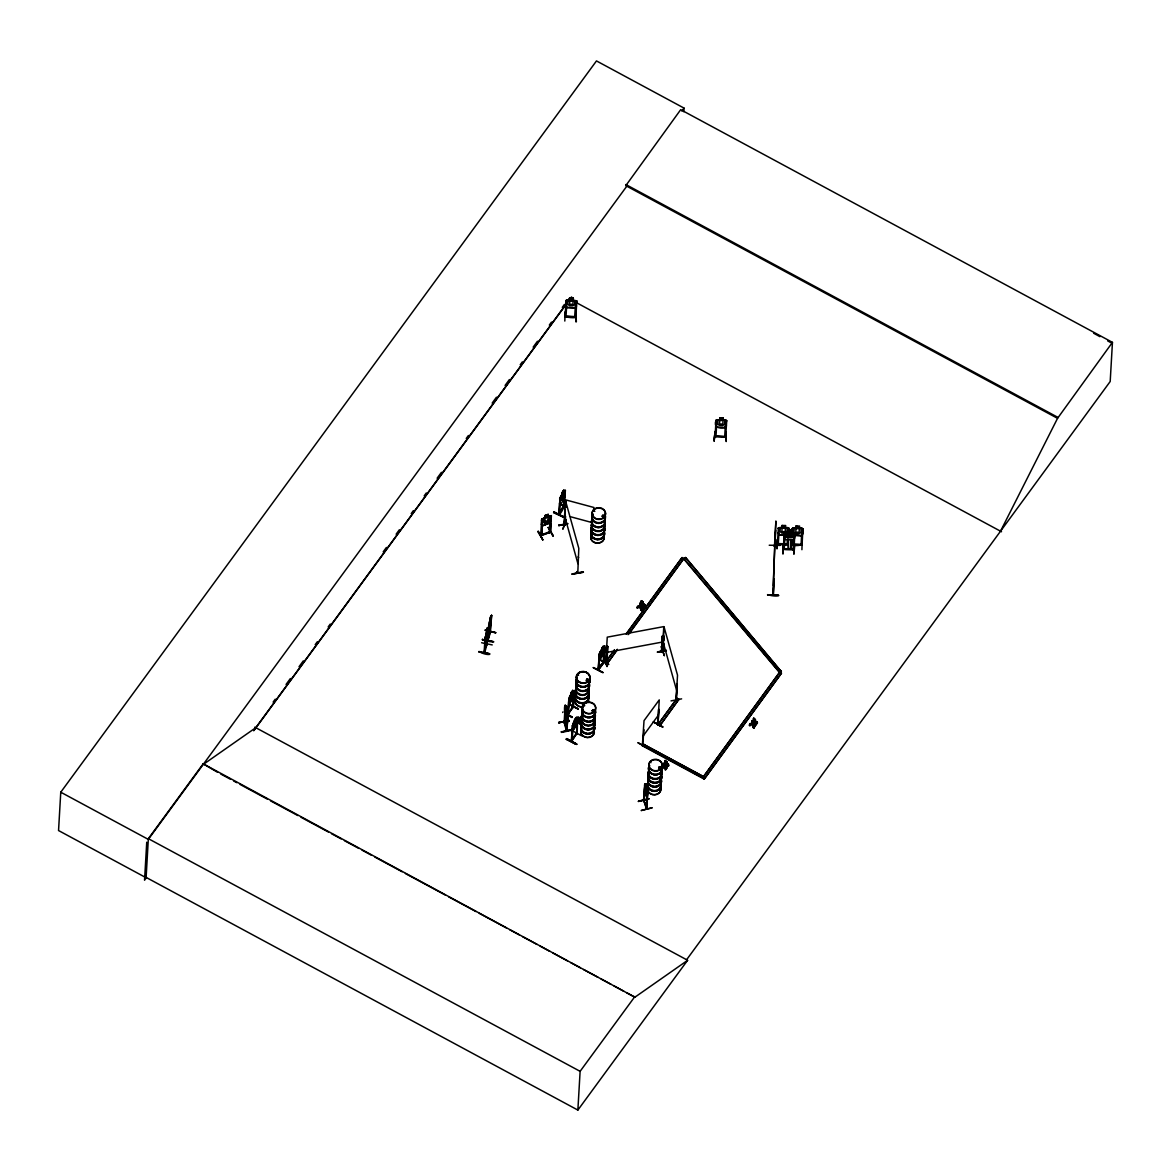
<?xml version="1.0" encoding="UTF-8"?>
<svg xmlns="http://www.w3.org/2000/svg" width="1171" height="1171" viewBox="0 0 1171 1171"><rect width="100%" height="100%" fill="white"/><g stroke="black" fill="none" stroke-linecap="round" stroke-linejoin="round"><path stroke-width="1.5" d="M769.215 545.232L780.12 545.408M564.627 524.432L565.403 520.934M767.605 594.605C778.364 598.118 785.946 593.946 767.591 594.927M774.133 578.825L773.284 595.073L773.387 593.697M774.368 546.52L774.997 545.203M775.729 530.331L774.865 546.476M565.11 311.808L564.817 321.059M565.798 305.602L566.793 307.519L575.181 307.856L576.513 306.026M567.32 299.878L566.091 300.537L576.805 300.859L573.161 300.113L573.38 298.166L569.809 298.019L569.706 300.01L567.994 300.64L567.789 304.153L569.487 305.733L572.824 305.865L574.698 304.431L574.902 300.918L573.146 300.215L573.263 298.224M566.179 316.638L565.081 316.917L566.091 300.449M566.793 307.519L575.181 307.856M566.94 301.62L565.974 301.269L566.94 301.62L565.944 317.048M567.262 299.908L569.823 299.981L569.926 298.093M569.809 298.122L573.38 298.268M575.649 301.972L576.644 301.694L575.649 301.65L574.639 317.297L575.883 316.785M575.781 317.414L574.683 316.419L575.898 316.463M576.015 312.569L576.308 321.835L576.088 312.247M576.059 312.247L575.795 321.732M714.178 441.043L714.998 431.528M715.042 431.85L714.12 441.072L715.027 431.528M719.726 417.74L723.297 417.988L719.726 417.74L719.726 419.804L716.008 420.169L715.1 436.739C716.579 434.221 714.193 437.925 716.125 436.124M715.891 420.989L716.872 421.018M726.43 425.746L725.098 427.576C719.038 429.113 713.154 427.078 716.125 420.184M723.195 419.774L723.297 417.886M725.8 436.505L724.6 436.139L725.771 437.076M714.998 436.637L725.654 437.061L726.723 420.579L723.063 419.833L723.18 417.945M724.6 436.139L724.673 437.105L725.566 421.37M726.005 431.967L726.225 441.555L725.932 432.289M726.547 421.414L725.552 421.692M726.723 420.682L725.508 419.862M773.387 585.661L775.012 536.333M777.046 548.643L777.412 539.143L776.958 548.672M778.086 532.937L779.183 534.708L785.756 534.971M787.219 543.681C789.444 545.101 783.941 544.003 777.368 544.339L778.393 527.784L781.994 527.257M779.257 528.648L778.261 528.604L779.257 528.648L778.232 544.398L778.51 543.417M782.096 525.472L785.682 525.501L785.448 527.55L787.19 528.253L786.985 531.78M782.755 544.486L783.033 553.488M782.945 553.722L783.267 544.237M783.004 553.81L783.311 544.237M784.116 532.424L794.831 532.966L794.538 538.031L793.323 539.86L784.936 539.524L783.823 537.504L784.116 532.424L783.384 549.404M784.233 549.023L785.141 533.727L784.16 533.683L785.141 533.727M785.404 531.912L784.233 532.556M785.565 527.492L789.108 528.297L788.903 531.678M787.878 527.579L778.378 527.887M787.629 532.746L786.444 532.746L788.61 534.942L786.092 537.006L789.313 535.367L792.299 537.328L790.088 534.986L792.489 532.995L789.415 534.532L787.629 532.746L787.951 528.985M788.156 544.369L788.346 539.245M778.364 543.973L788.039 543.768M788.932 529.029L787.937 529.307M788.595 549.14L788.303 539.904M790.469 549.214L791.347 539.699L790.879 549.228M791.303 532.146C793.382 528.97 785.858 528.721 787.834 532.073M791.215 544.442C791.655 542.305 792.826 546.55 792.211 543.871M793.162 529.512L792.182 529.16L793.162 529.512L792.723 536.333L790.849 537.767L787.512 537.635L785.814 536.055L786.019 532.527L787.849 531.971M792.416 528.472L795.914 527.799M793.85 534.078L794.816 534.43L793.85 534.078L793.06 549.828L793.03 548.818M794.084 549.214L792.943 548.775M794.289 544.676L793.894 554.234L794.802 544.983M794.538 538.031L793.25 539.787M796.017 526.013L799.603 526.057L799.354 528.106L801.11 528.809L800.905 532.322L799.032 533.771L795.695 533.639L793.997 532.058L794.201 528.531L796.031 527.975L796.017 525.925M799.486 528.048L803.013 528.853L802.721 533.917L801.388 535.747L794.685 535.381M801.125 544.222C803.935 545.042 792.504 546.945 791.45 543.886M801.081 545.247L801.857 529.541M802.896 528.882L801.798 528.033M802.076 544.925L802.896 528.78M801.915 549.711L802.223 540.46M802.852 529.585L801.857 529.863M487.341 629.442L487.941 628.71L486.799 644.958C486.067 641.137 483.799 656.038 484.413 651.398M484.823 652.057L485.672 636.248L484.531 652.92L485.306 636.6M486.419 644.679L487.458 627.876L486.507 630.788M487.077 643.962L486.873 644.84L488.029 627.466L487.824 632.647M487.18 643.465L484.662 652.847M487.663 639.878L487.634 640.639L490.166 631.681M490.4 632.018L489.844 632.633L490.21 631.125M683.805 111.757L684.025 108.098L596.478 60.921L60.76 792.211L58.55 830.546L146.097 877.723L148.351 838.67L203.183 763.814L634.902 997.209L626.88 992.876M146.741 842.212L144.545 880.226L146.463 877.591M217.586 772.318L203.183 763.814M478.924 652.13C498.129 653.506 487.56 657.048 479.071 651.413M481.603 642.747L492.23 644.914M482.393 639.937C508.8 643.377 480.827 641.752 482.54 639.19M485.072 637.405L484.106 652.628M486.507 633.291L486.302 636.819L487.077 634.082M486.536 630.759L485.877 638.283L487.502 632.603M486.77 630.613L486.726 631.242C490.107 619.913 483.55 644.255 486.404 632.677M487.341 627.846L487.209 629.896L487.692 629.09M488.775 624.406L487.634 640.639L488.307 639.161M490.956 620.41L489.668 626.134L490.005 620.469L489.302 622.504L488 640.727L487.912 639.644M489.097 624.114L488.029 640.625L490.634 631.418M489.976 618.595L490.927 615.683L489.976 620.513L490.225 618.405M489.961 621.098L489.756 624.626L490.547 621.874M489.888 632.677L490.81 615.653M490.064 631.857L491.396 616.517L490.795 617.249M490.371 632.574L491.498 615.273C491.966 618.025 489.888 630.906 488.731 629.047M495.684 632.721L485.072 630.232L495.684 632.53M537.796 531.605L542.876 539.933L538.236 531.4M551.321 515.752L541.675 519.309L540.665 535.835L540.709 534.825L541.646 535.03M541.544 524.403L541.778 519.295M541.749 535.513L542.1 524.945M542.554 520.129L541.5 520.173L542.554 520.129L541.47 535.088M547.691 523.905L548.291 514.274L545.057 515.503L544.998 517.494L543.446 518.753L543.242 522.281L544.778 523.174L547.794 522.017L549.506 519.895L549.697 516.367L548.189 516.162M544.661 525.062L545.159 515.533L548.233 514.464M548.321 527.638L553.312 535.996L548.277 527.404M550.282 516.85L549.506 532.556L550.18 531.239M549.462 532.527L549.887 523.671M540.9 535.806L550.458 532.146L550.78 523.335M550.985 519.924L551.175 516.513L550.443 517.143M550.531 532.19L551.38 515.591L548.072 516.265M540.958 535.293L550.443 532.19M553.751 512.517C583.641 526.072 533.859 503.032 563.222 517.201M565.915 305.602L566.208 300.479M564.393 506.092L558.669 513.586C570.687 493.503 559.562 518.636 558.713 513.615M558.669 514.274L560.045 498.231L559.577 513.718L558.684 514.171M567.672 523.964L558.787 525.325M561.904 492.742L563.763 490.181L564.246 495.07L561.626 500.324L560.821 500.119L561.026 496.592L563.661 490.137L563.558 492.01M562.329 492.654L563.397 491.088M563.412 507.072L564.144 495.274M574.639 317.297L574.683 316.419M563.734 507.453L564.832 491.147M563.075 528.882L565.871 520.261M574.917 316.375L575.854 317.356L576.805 300.859M565.183 509.385L564.202 525.296M577.157 571.565L577.786 573.058L578.811 548.379L565.344 500.134L564.1 525.662L565.095 516.191M565.022 519.163L565.066 525.076L564.685 524.081M565.725 506.809L566.12 500.002L593.96 507.497L593.419 511.273L594.312 510.746M565.066 525.076L565.578 516.309M558.757 722.873L569.355 720.487L558.757 722.522M572.107 730.25L561.538 732.402L561.421 731.582M572.312 574.112C606.036 568.286 549.111 578.298 582.924 571.814M564.129 722.785L565.183 705.323C566.632 710.534 566.193 702.937 566.105 707.767M567.73 718.511C567.92 734.539 562.548 706.64 565.3 705.293M565.578 720.297L566.457 723.254L564.861 714.778M566.193 708.382L566.793 714.661L566.998 711.148M565.666 720.531L565.725 718.438M566.457 706.669L566.984 708.44M566.193 722.302L565.695 719.902M566.34 723.283L567.101 718.555L565.71 712.231L565.476 716.725L566.94 721.673L566.969 716.491M566.193 705.718L568.052 714.017M573.234 706.157C571.009 710.343 566.222 714.793 568.389 713.9L568.945 698.384L566.501 730.909L567.115 714.661M569.267 698.56L566.866 730.836L564.334 721.365M567.803 714.691L568.652 703.508M570.877 692.954L572.839 690.451L570.877 692.954L569.75 700.302L572.341 698.15L573.366 695.369M571.331 692.881L572.414 691.973M572.678 690.553L572.575 692.442L574.566 690.451L573.512 706.889M572.751 690.407L572.678 692.485L573.57 691.841L573.043 707.621M567.364 714.954L571.975 717.53L572.297 716.784M576.864 733.441C560.397 757.857 588.135 716.564 571.272 740.496L571.872 739.838M574.024 691.461L573 707.665M571.258 741.141L572.678 725.142L572.209 740.658L572.751 724.82L571.711 741.302M567.979 714.544L573.512 706.45M573.219 723.341L572.692 724.878L574.639 719.682M574.39 725.771L574.595 722.244L576.337 719.858L576.132 723.371L574.449 725.786M574.58 721.643C573.644 720.077 577.654 714.456 576.366 719.228L577.259 718.57L576.6 733.924M576.425 719.082L576.542 717.194M576.732 734.349L576.761 733.529M566.413 739.311C574.361 741.609 585.544 749.689 566.72 738.579C596.581 755.632 546.081 728.377 575.722 744.244M576.556 734.48L577.698 718.189M577.932 721.965L579.323 720.063L577.405 719.023L577.815 718.16L582.719 720.809L582.309 721.673L579.923 720.063L582.309 721.673M578.518 722.273L580.918 723.561L578.518 722.273L579.923 720.063M579.323 720.063L577.815 718.16M579.718 718.35L580.714 716.491L582.426 716.418M576.835 722.126L580.509 724.117L576.864 721.819M581.65 718.101L581.636 716.784L580.538 718.072M602.772 672.315C573.775 657.721 622.489 682.81 593.419 667.631M598.952 669.388L599.42 653.872L597.971 670.002L603.548 662.171M634.902 997.209L687.553 960.366L686.543 959.81L1110.196 381.497L1112.45 342.356L680.688 109.679L625.782 185.662L1057.545 418.325L1000.517 531.195M598.381 669.607C610.969 654.97 596.229 667.397 598.352 670.09L599.362 653.477L603.299 645.924L603.826 650.827L601.045 656.009L600.196 655.775L600.401 652.247L601.382 650.344M599.201 659.639L608.744 664.294L599.435 659.346M604.441 646.919L603.372 663.123L603.841 649.334M146.112 877.401L577.874 1110.079L580.113 1071.333L634.945 996.477M603.929 657.531L607.061 666.504L603.885 657.575M606.798 646.787L606.051 662.186L606.988 661.908L607.764 646.597L606.71 646.465L607.764 646.597M607.661 646.29L606.798 662.054L606.798 660.986L605.802 661.191L607.002 661.513L606.095 661.63M607.061 666.504L604.456 657.151M614.468 650.256L605.89 661.966L607.705 662.932L617.38 649.29M636.936 607.91L637.624 608.291L637.434 606.388M643.26 601.821L640.976 601.601L641.445 600.679L643.245 602.143L641.445 600.679M640.888 610.164L641.576 610.545L640.698 609.008M642.879 607.69L641.386 609.725L642.894 607.368L643.435 607.998L642.894 607.368M642.967 602.509L640.991 601.294M638.093 742.648L647.373 747.932L638.063 742.912M648.895 798.71L638.444 801.154M626.295 633.672L682.049 557.572L683.849 558.538L779.666 672.227L781.467 673.208L704.195 779.11L642.337 745.781L644.021 720.663L659.244 699.892L657.912 725.127L657.809 723.971M642.557 745.356L644.05 729.811M643.45 744.258L705.308 777.603L643.45 744.258L642.337 745.781M643.523 800.422L644.782 784.994L644.196 801.227L643.494 800.32M644.006 799.852L643.83 801.315L644.811 783.75L645.88 786.165L646.085 784.102L645.968 785.99M646.26 785.068L646.831 787.454M646.86 786.824L646.86 788.947L647.051 787M646.904 789.503L646.699 793.03L645.968 786.78L647.665 790.908L645.206 784.116M647.153 793.016L646.568 809.249L647.504 792.943M646.26 807.697L646.538 809.161L643.523 799.764M647.665 790.908L646.978 809.132L646.26 808.356M647.944 792.518L647.124 798.578L644.635 788.786L644.899 791.669M662.654 727.074L653.389 721.775L662.815 726.854M661.234 646.568L664.396 655.804L661.366 646.816M651.984 807.99C643.552 809.527 632.501 813.055 651.998 807.697M662.288 636.116L661.513 651.852L662.288 636.116L663.328 636.248M658.453 709.553L657.926 725.069L659.024 709.377M662.64 651.12L663.298 651.852L663.079 650.871M662.771 644.138L663.781 626.617L607.251 637.156L605.802 662.142L606.871 661.937M662.64 651.574L664.059 626.924L677.526 675.169L676.135 699.921L675.799 698.472L676.56 699.643M662.903 652.481L663.884 636.175L662.376 636.439M663.269 652.408L663.752 643.552M663.928 640.274L663.884 636.175M677.072 698.311L658.014 724.776L659.815 725.742L678.887 699.292L677.072 698.311L658.043 724.293L659.844 725.273M664.733 761.384L665.201 760.462L667.002 761.926L664.733 761.384L665.201 760.462M665.069 769.728L665.64 768.659L662.347 766.888L665.611 768.981C667.368 768.893 667.704 767.386 661.586 766.068M665.567 769.991L667.06 767.664M666.006 768.454L666.562 767.4M671.027 700.902L681.624 698.853M626.265 634.155L682.049 557.572M676.018 699.746L675.901 698.443M629.149 633.672L683.849 558.538L685.562 557.513L781.35 671.686L685.562 557.513M676.209 698.838L676.472 699.746L677.116 683.601L676.033 699.877M676.501 699.848L676.004 699.189M659.815 725.742L678.887 699.292M716.857 421.34L715.935 436.71M704.195 779.11L781.467 673.208M725.537 437.149L725.815 436.183M749.235 725.347L749.938 725.727L749.952 723.561M753.275 719.038L755.266 719.945L753.275 719.038L753.743 718.101L755.266 719.945M753.187 727.601L753.875 727.967L753.187 727.601C753.934 725.244 749.938 721.717 749.952 725.698M753.743 718.101L755.544 719.58M753.875 727.967L755.763 725.112L753.714 726.84M772.743 594.239L772.904 593.595M774.104 579.66L773.284 594.897M782.111 525.369L782.111 527.418L780.281 527.975L780.091 531.502L781.789 533.083L785.112 533.215M779.666 672.227L703.508 776.622L779.666 672.227L781.379 671.203M787.351 539.216L787.161 544.705M788.522 530.419L790.674 530.507M788.786 531.678L788.991 528.223M791.172 532.205L791.289 530.214L787.951 530.185M791.596 539.377L791.391 544.91L801.959 544.925M791.977 532.893L792.299 528.341L793.528 527.77M792.269 544.852L792.577 539.421M792.884 548.848L793.06 549.785M784.409 548.511C778.905 549.96 793.47 549.77 793.938 549.77L794.084 548.892M793.938 549.77L794.831 534.108M1057.545 418.325L1112.45 342.356M644.431 605.744C641.123 600.591 638.297 606.373 644.328 605.641M668.187 765.527C665.523 759.716 661.688 766.215 668.085 765.424M752.499 721.146L755.295 723.649L756.773 722.639M487.326 635.429C489.01 626.061 485.541 645.924 485.35 641.371M491.176 620.425L490.927 623.25M489.654 653.74L479.027 651.735M642.572 745.254L642.908 744.361M643.186 745.21L642.835 744.405M657.502 724.805L658.263 724.19M582.104 715.115L582.426 714.032M594.004 511.244L594.59 511.2M594.561 511.332L593.741 511.288M602.48 515.43L602.128 516.294M602.714 515.503L602.963 516.645M603.899 515.943L602.626 516.338M604.104 515.869L603.65 516.909M577.713 674.964L578.474 674.511M587.125 680.395L586.759 679.546M586.73 679.253L588.471 680.19M583.539 705.528L584.71 705.703M584.417 705.615L583.553 705.659M587.491 691.988L587.242 691.417M594.239 710.665L592.263 710.665L593.595 709.626M593.477 710.899L593.77 709.919M650.725 762.438L650.974 762.672M659.2 767.034L658.936 768.132M659.902 766.976L660.62 767.561M660.093 766.932L660.766 768.205M493.108 641.591L482.496 639.498M668.802 765.702C664.733 755.866 659.595 769.669 668.626 765.717M757.344 723.356L757.417 722.375M751.884 720.955C751.079 723.883 758.179 726.137 757.286 722.053M581.504 718.16L582.075 719.653A1.478 1.259 3.3 0 0 582.602 719.828M564.334 497.968C566.705 490.503 562.241 504.452 560.133 504.042M564.598 525.589L564.334 524.637M577.127 572.121L577.786 572.926M569.033 704.225L574.273 695.515M572.751 730.967C588.735 707.577 568.974 734.876 572.78 730.792L576.747 718.701L578.328 717.208M603.841 653.681C613.677 637.258 589.584 674.408 604.002 653.755M774.441 545.188L774.455 546.491L775.89 520.993L772.787 594.883M485.189 630.057L495.655 632.882M486.624 630.818L487.458 627.876M490.195 619.035L491.615 615.287M486.375 644.665L486.712 643.406M554.029 511.844L563.514 516.806L554 512.108M580.362 718.657L580.553 717.764M637.8 607.046L637.624 608.291M562.695 712.51L562.988 711.866M572.238 717.12L567.467 714.383L572.209 717.164M566.149 520.056L562.797 529.102M591.062 536.45L592.058 533.478M577.054 722.097L574.317 727.279L573.468 727.059L574.639 721.614M564.363 506.648L565.388 490.122L563.485 492.171M565.081 713.271C564.334 703.742 566.179 723.883 567.452 719.155M567.101 720.224L567.569 719.14M565.066 709.846L565.534 708.748L566.544 712.29M577.23 733.061L576.761 733.793M572.634 707.401L573.556 706.333M637.083 607.325L638.751 605.641L640.727 607.412M647.124 798.578L647.548 797.597M749.381 724.761L751.358 723.093L753.216 725.376M490.781 617.732L491.161 616.883M541.383 524.359L542.319 525.955L549.799 522.925L551.087 520.656M594.517 511.244L593.477 511.215M577.742 674.833L578.313 674.745M586.847 679.385L586.905 680.673L588.296 680.307M586.744 679.985L587.169 679.239M588.179 680.044L587.257 680.322M592.994 709.802L592.819 710.856M594.195 710.958L592.848 710.08M593.316 722.536L593.258 722.068M668.202 765.205C664.001 768.235 662.859 759.394 668.217 765.307M750.084 724.805L751.577 724.22L752.982 726.767M752.075 720.619L751.811 721.936M582.646 717.252L582.719 719.521M606.885 661.41L605.89 661.615M661.615 651.793L662.391 650.71M579.908 717.882L582.411 716.74M582.148 716.989L582.06 719.975A1.478 1.259 3.3 0 0 582.587 720.15M542.802 539.919L538.25 531.195M582.411 714.354L582.104 715.364M561.846 494.601L559.987 497.924L564.7 490.327M560.367 498.392L559.562 498.948M491.586 615.419L489.288 622.489M565.008 316.038C566.72 314.779 565.988 318.351 566.222 316.082L574.683 316.58M575.751 317.019L565.022 316.404M724.571 436.695L725.566 436.593M777.266 543.93L778.495 543.739M599.742 654.047L598.908 654.574M603.431 661.717L603.563 662.537M598.352 670.09L603.885 662.42M576.264 719.17L578.24 717.179L578.006 722.258M573.336 723.415L577.523 717.355M573 725.317L572.165 725.844M575.107 307.695L576.395 305.909M726.313 425.629L725.01 427.517L716.711 427.137M801.315 535.689L802.618 533.815M626.807 186.204L148.307 839.387L60.76 792.211M681.859 111.055L684.025 108.098M273.106 702.102L275.273 699.16M286.061 684.435L290.379 678.536M299.015 666.753L303.318 660.868M315.189 644.665L317.356 641.723M328.143 626.983L330.295 624.041M383.166 551.878L386.415 547.457M396.12 534.196L399.355 529.775M411.226 513.571L413.378 510.629M424.18 495.904L426.332 492.947M437.12 478.222L441.438 472.337M466.248 438.452L468.415 435.51M492.157 403.102L496.46 397.218M505.096 385.435L509.414 379.536M520.202 364.81L522.368 361.868M533.156 347.143L537.474 341.244M549.331 325.04L551.497 322.098M562.285 307.373L564.437 304.416M566.544 303.494L253.639 730.631L255.79 727.689L203.139 764.531M253.887 730.587L566.179 304.27M569.428 299.849L571.58 296.907M603.021 647.9L605.026 645.924L603.533 663.093M600.064 652.13L604.397 646.158M604.953 647.724L599.332 655.394M569.618 696.672L574.507 690.568M568.711 704.298L578.313 708.865L568.74 703.991M641.576 610.545L643.45 607.676M572.59 707.182L567.95 714.032M614.497 649.773L605.919 661.483L607.734 662.464M567.54 714.427L573.19 706.713M628.095 634.653L683.849 558.538M607.705 662.932L617.351 649.759M577.962 721.643L579.338 719.741M580.509 724.117L580.933 723.239M643.128 736.003L658.351 715.218M643.479 743.775L642.367 745.298L704.225 778.627M753.89 727.659L755.763 725.112M577.874 1110.079L687.626 960.264L254.766 727.147M643.538 799.969L646.919 808.971M580.787 717.618L582.133 717.296M566.237 729.548L566.369 730.177M564.583 524.945L564.363 524.081M577.303 572.956L577.186 571.668M757.169 723.371L754.841 723.839L751.958 721.951M752.06 720.941L754.402 720.165L757.271 722.361M752.602 721.234L756.7 722.727M587.491 692.647L587.491 691.651M592.848 709.889L592.716 710.738M659.434 767.122L659.229 767.839L659.141 767.064M659.536 768L660.429 767.825M659.902 780.442L660.034 779.33M637.946 607.046L638.898 606.329L639.922 607.368M608.496 664.616L599.142 659.463M581.738 735.886L572.385 730.733M568.769 704.181L578.079 709.158M559.109 514.391L560.045 497.851L559.694 502.974M566.208 316.404C561.421 316.375 573.79 318.556 575.737 317.341M778.32 544.325C774.382 542.363 784.014 546.594 788.054 544.369M792.269 544.325L791.23 544.295M792.855 549.404L784.394 548.672M793.938 549.243L783.282 549.023M802.091 544.691L792.284 544.442M637.624 606.446L640.142 606.549M563.895 721.321L566.427 730.792M563.866 721.878L563.983 722.712M668.363 766.024C661.527 767.634 663.606 758.867 668.714 764.722M752.324 720.648L754.387 720.472L757.022 722.039M682.02 558.055L683.82 559.021L685.533 557.996M660.546 768.278L659.156 768.22M750.172 723.663L753.026 724.849M638.195 606.798L639.629 607.032M577.596 717.516L577.186 733.617M545.071 518.138L548.087 516.982M544.866 521.666L547.882 520.51M542.275 525.867L549.872 522.954M541.631 534.737L549.316 531.824M603.621 516.777L602.201 516.221M578.562 675.33L577.786 675.213M593.434 711.031L594.019 710.153M659.361 766.917L660.166 766.873M719.726 419.804L717.911 420.36L717.706 423.873L719.404 425.454L722.741 425.585L724.615 424.151L724.82 420.638L723.063 419.935M645.045 785.8L644.416 785.082M644.753 791.698L647.241 798.549M648.924 798.739L638.458 801.506M638.429 801.374L648.88 798.929M564.978 716.418C565.739 704.664 567.833 726.942 567.027 710.519M565.373 707.386L564.773 706.64M565.183 705.323L567.657 712.568M558.611 722.361L569.326 720.809M558.743 722.741L569.296 720.648M564.173 722.478L564.422 721.409L566.866 730.631M561.392 731.904L572.004 729.577L561.436 731.992M558.787 525.677L567.467 523.466M558.64 525.179L567.628 523.657M558.772 525.545L567.598 523.832M578.635 557.63L578.035 556.884M577.42 572.473L577.157 571.77M664.118 636.98L663.518 636.234M666.197 650.271L657.355 651.954L666.343 650.447M657.487 652.32L666.387 650.754M661.483 651.764L662.976 651.413M677.35 684.42L676.75 683.674M606.373 652.481L662.888 641.957M549.609 532.498L549.331 531.663M548.233 527.389L552.902 536.098M573.161 706.245L573.029 707.108M602.904 515.225L603.914 515.503M603.138 516.543L603.182 515.284M587.213 679.048L588.018 679.165M659.712 767.181L660.444 767.283M564.027 505.843L563.749 507.043M767.591 594.897L778.481 595.263M565.227 316.419L565.974 316.448M717.223 419.701L725.449 420.023M716.125 435.963L724.703 436.461M714.998 436.315L725.786 436.754M793.47 527.814L801.798 528.136M794.743 535.323L801.315 535.586M785.8 535.132L779.096 534.766L778.1 532.834M778.495 543.578L786.971 543.915M792.416 544.134L800.891 544.471M488.819 629.178L488.849 630.13M788.405 539.86L788.156 549.126M570.467 516.733L591.34 522.368M593.843 709.728L593.946 710.519M791.172 532.102L792.928 532.805M664.747 761.077L666.738 761.984M566.047 506.823L559.504 503.969L565.739 507.263M559.445 503.793L565.769 506.926M653.389 721.995L662.698 726.971M625.856 184.535L1057.618 417.213M568.755 298.532L569.779 299.073M576.205 302.542L1001.542 531.751M677.043 698.794L678.858 699.775M570.76 694.842L568.857 698.077L568.564 703.142M573.424 698.223L569.135 704.283L568.623 703.039M577.801 718.482L582.704 721.131M661.6 765.746L666.021 768.132M220.792 774.046L230.424 779.242M233.629 780.969L236.849 782.696M240.055 784.424L267.339 799.134M270.56 800.862L297.844 815.558M301.049 817.299L328.334 831.995M331.539 833.723L341.171 838.919M344.391 840.646L358.838 848.433M362.044 850.161L371.675 855.357M374.881 857.084L402.165 871.78M405.371 873.522L445.507 895.142M448.713 896.869L475.997 911.58M479.217 913.307L506.501 928.003M509.707 929.73L519.339 934.926M522.544 936.654L536.991 944.441M540.197 946.168L549.828 951.364M553.049 953.092L567.496 960.879M570.701 962.606L580.333 967.788M583.539 969.529L597.986 977.302M601.191 979.044L610.823 984.226M614.043 985.953L623.66 991.149M148.351 838.67L580.113 1071.333M1093.685 333.252L1099.92 336.663M1107.707 340.922L1110.825 342.62M665.187 760.769L667.002 761.926M586.993 680.102L588.12 679.443M644.709 604.602L641.123 602.845L639.644 604.836M639.908 604.851L643.508 606.593L645.119 604.939M582.47 715.964L582.133 715.042M683.82 559.021L779.637 672.71M644.958 604.939C635.487 596.156 641.796 613.414 644.987 604.617M645.997 786.151L645.455 785.302L646.612 794.538L646.948 788.873M644.035 800.393L646.612 807.785M566.222 707.752L565.754 706.903L565.9 713.402M544.939 517.392L541.675 519.309M639.937 607.046L640.171 607.837M640.508 606.622L640.918 607.939M599.069 658.512L599.611 659.756M559.753 502.871L560.236 504.101M640.186 607.529L640.435 608.539M646.085 784.102L647.095 787.029L645.968 784.131M640.449 608.217L640.669 609.33M565.417 708.777L567.642 718.613M753.246 725.054L753.495 726.327M640.932 607.617L641.196 608.905M663.181 642.25L676.633 690.509M564.466 515.474L577.932 563.719M753.509 726.02L753.7 727.147M641.21 608.583L641.386 609.725M567.525 712.612L567.745 714.134M604.939 520.671A6.792 5.767 3.3 0 1 598.147 527.653A6.792 5.767 3.3 0 1 591.838 520.144M605.056 520.407A6.894 5.855 3.3 0 1 598.161 527.506A6.894 5.855 3.3 0 1 591.75 519.865M604.719 524.242A6.777 5.753 3.3 0 1 597.942 531.21A6.777 5.753 3.3 0 1 591.648 523.73M604.719 523.979A6.763 5.738 3.3 0 1 597.957 530.931A6.763 5.738 3.3 0 1 591.677 523.452M604.675 514.508A6.894 5.855 3.3 0 1 598.425 523.056A6.894 5.855 3.3 0 1 592.746 514.04M604.983 519.953A6.792 5.767 3.3 0 1 598.191 526.95A6.792 5.767 3.3 0 1 591.882 519.441M604.558 515.02A6.792 5.767 3.3 0 1 598.396 523.422A6.792 5.767 3.3 0 1 592.804 514.552M605.07 520.187A6.894 5.855 3.3 0 1 598.176 527.287A6.894 5.855 3.3 0 1 591.765 519.646M604.587 514.303A6.792 5.767 3.3 0 1 600.196 522.588A6.792 5.767 3.3 0 1 591.853 516.689M592.131 515.211A6.792 5.767 3.3 0 1 592.848 513.849M603.621 531.312A6.806 5.767 3.3 0 1 597.459 539.729A6.806 5.767 3.3 0 1 591.853 530.844M603.724 531.019A6.894 5.855 3.3 0 1 597.473 539.553A6.894 5.855 3.3 0 1 591.794 530.551M603.402 534.854A6.777 5.753 3.3 0 1 597.254 543.242A6.777 5.753 3.3 0 1 591.677 534.4M603.416 534.62A6.777 5.753 3.3 0 1 599.025 542.89A6.777 5.753 3.3 0 1 590.696 536.991M590.974 535.513A6.777 5.753 3.3 0 1 591.692 534.166M604.865 526.101A6.763 5.738 3.3 0 1 597.049 531.473A6.763 5.738 3.3 0 1 591.648 524.081M604.602 528.223A6.894 5.855 3.3 0 1 596.815 535.249A6.894 5.855 3.3 0 1 592.043 526.321M603.65 530.595A6.792 5.767 3.3 0 1 597.503 539.011A6.792 5.767 3.3 0 1 591.911 530.141M603.855 527.082A6.792 5.767 3.3 0 1 597.708 535.484A6.792 5.767 3.3 0 1 592.116 526.613M603.738 530.8A6.894 5.855 3.3 0 1 597.488 539.348A6.894 5.855 3.3 0 1 591.809 530.331M604.617 528.019A6.894 5.855 3.3 0 1 596.829 535.03A6.894 5.855 3.3 0 1 592.043 526.101M604.529 527.784A6.792 5.767 3.3 0 1 596.859 534.693A6.792 5.767 3.3 0 1 592.16 525.896M588.632 683.059A6.806 5.767 3.3 0 1 582.47 691.476A6.806 5.767 3.3 0 1 576.864 682.591M588.75 682.561A6.894 5.855 3.3 0 1 582.485 691.095A6.894 5.855 3.3 0 1 576.82 682.078M586.29 680.322A6.894 5.855 3.3 0 1 587.696 681.302M588.413 686.367A6.777 5.753 3.3 0 1 582.28 694.754A6.777 5.753 3.3 0 1 576.703 685.899M589.613 679.985A6.894 5.855 3.3 0 1 581.826 686.996A6.894 5.855 3.3 0 1 577.04 678.068M589.291 683.776A6.792 5.767 3.3 0 1 581.621 690.67A6.792 5.767 3.3 0 1 576.922 681.888M586.247 680.146A6.792 5.767 3.3 0 1 587.622 681.127M589.496 680.249A6.792 5.767 3.3 0 1 582.704 687.231A6.792 5.767 3.3 0 1 576.395 679.722M589.628 679.765A6.894 5.855 3.3 0 1 581.841 686.777A6.894 5.855 3.3 0 1 577.054 677.848M589.555 679.531A6.806 5.767 3.3 0 1 582.748 686.543A6.806 5.767 3.3 0 1 576.425 679.019M588.574 696.54A6.806 5.767 3.3 0 1 581.767 703.537A6.806 5.767 3.3 0 1 575.444 696.013M588.676 696.277A6.894 5.855 3.3 0 1 581.782 703.376A6.894 5.855 3.3 0 1 575.371 695.75M583.319 706.933A6.777 5.753 3.3 0 1 575.268 699.57M588.34 700.082A6.777 5.753 3.3 0 1 588.515 701.59M588.398 686.645A6.777 5.753 3.3 0 1 582.265 695.032A6.777 5.753 3.3 0 1 576.688 686.177M583.334 706.684A6.777 5.753 3.3 0 1 575.283 699.321M588.354 699.834A6.777 5.753 3.3 0 1 588.53 701.341M588.384 687.011A6.777 5.753 3.3 0 1 582.236 695.398A6.777 5.753 3.3 0 1 576.659 686.543M588.281 690.612A6.894 5.855 3.3 0 1 582.031 699.146A6.894 5.855 3.3 0 1 576.352 690.129M588.603 695.837A6.792 5.767 3.3 0 1 581.811 702.82A6.792 5.767 3.3 0 1 575.503 695.311M588.164 690.89A6.792 5.767 3.3 0 1 583.773 699.175A6.792 5.767 3.3 0 1 575.429 693.261M575.708 691.783A6.792 5.767 3.3 0 1 576.425 690.422M588.691 696.057A6.894 5.855 3.3 0 1 581.797 703.156A6.894 5.855 3.3 0 1 575.385 695.53M588.296 690.392A6.894 5.855 3.3 0 1 582.031 698.926A6.894 5.855 3.3 0 1 576.366 689.909M588.223 690.173A6.806 5.767 3.3 0 1 583.817 698.472A6.806 5.767 3.3 0 1 575.444 692.559M575.737 691.08A6.806 5.767 3.3 0 1 576.454 689.704M661.03 770.869A6.792 5.767 3.3 0 1 654.867 779.271A6.792 5.767 3.3 0 1 649.29 770.401M661.132 770.577A6.894 5.855 3.3 0 1 654.882 779.11A6.894 5.855 3.3 0 1 649.202 770.108M658.688 768.337A6.894 5.855 3.3 0 1 660.078 769.318M648.105 776.534A6.777 5.753 3.3 0 0 656.433 782.433A6.777 5.753 3.3 0 0 660.825 774.163A6.777 5.753 3.3 0 1 654.677 782.565A6.777 5.753 3.3 0 1 649.1 773.709A6.777 5.753 3.3 0 0 648.383 775.056M662.025 767.781A6.894 5.855 3.3 0 1 654.223 774.792A6.792 5.767 3.3 0 1 649.524 766.171M649.451 765.878A6.894 5.855 3.3 0 0 654.223 774.792A6.792 5.767 3.3 0 0 661.908 768.044M661.073 770.152A6.792 5.767 3.3 0 1 654.911 778.554A6.792 5.767 3.3 0 1 649.32 769.684M658.658 767.956A6.792 5.767 3.3 0 1 660.034 768.923M662.039 767.561A6.894 5.855 3.3 0 1 654.238 774.587A6.894 5.855 3.3 0 1 649.466 765.658M661.937 767.342A6.792 5.767 3.3 0 1 654.267 774.251A6.792 5.767 3.3 0 1 649.568 765.453M660.956 784.336A6.792 5.767 3.3 0 1 654.179 791.333A6.792 5.767 3.3 0 1 647.87 783.823M661.088 784.072A6.894 5.855 3.3 0 1 653.286 791.084A6.894 5.855 3.3 0 1 648.514 782.169M660.751 787.659A6.777 5.753 3.3 0 1 654.867 794.611A6.777 5.753 3.3 0 1 647.417 788.61M647.695 787.132A6.777 5.753 3.3 0 1 648.412 785.77M660.781 774.807A6.777 5.753 3.3 0 1 656.404 783.077A6.777 5.753 3.3 0 1 648.075 777.178M648.353 775.7A6.777 5.753 3.3 0 1 649.071 774.338M660.751 787.893A6.777 5.753 3.3 0 1 654.852 794.846A6.777 5.753 3.3 0 1 647.402 788.844M647.68 787.366A6.777 5.753 3.3 0 1 648.397 786.004M660.839 774.558A6.806 5.782 3.3 0 1 654.662 783.004A6.806 5.782 3.3 0 1 649.041 774.09M661.322 779.842A6.894 5.855 3.3 0 1 654.428 786.941A6.894 5.855 3.3 0 1 648.017 779.315M661 783.633A6.792 5.767 3.3 0 1 654.223 790.615A6.792 5.767 3.3 0 1 647.914 783.106M661.205 780.106A6.792 5.767 3.3 0 1 654.413 787.102A6.792 5.767 3.3 0 1 648.105 779.593M661.088 783.853A6.894 5.855 3.3 0 1 654.194 790.952A6.894 5.855 3.3 0 1 647.783 783.326M661.337 779.623A6.894 5.855 3.3 0 1 654.443 786.722A6.894 5.855 3.3 0 1 648.031 779.096M661.249 779.403A6.792 5.767 3.3 0 1 654.457 786.385A6.792 5.767 3.3 0 1 648.149 778.876M594.458 713.622A6.806 5.767 3.3 0 1 588.296 722.039A6.806 5.767 3.3 0 1 582.69 713.154M594.561 713.344A6.894 5.855 3.3 0 1 588.31 721.878A6.894 5.855 3.3 0 1 582.631 712.861M594.239 717.179A6.777 5.753 3.3 0 1 588.091 725.566A6.777 5.753 3.3 0 1 582.514 716.711M594.253 716.945A6.777 5.753 3.3 0 1 588.105 725.332A6.777 5.753 3.3 0 1 582.529 716.476M595.439 710.548A6.894 5.855 3.3 0 1 587.652 717.56A6.894 5.855 3.3 0 1 582.88 708.631M594.487 712.919A6.792 5.767 3.3 0 1 588.34 721.321A6.792 5.767 3.3 0 1 582.748 712.451M592.072 710.709A6.792 5.767 3.3 0 1 593.448 711.675M595.512 712.305A6.792 5.767 3.3 0 1 587.652 717.706A6.792 5.767 3.3 0 1 582.236 710.285M594.575 713.124A6.894 5.855 3.3 0 1 588.325 721.658A6.894 5.855 3.3 0 1 582.646 712.641M592.116 710.885A6.894 5.855 3.3 0 1 593.521 711.866M595.38 710.094A6.806 5.767 3.3 0 1 588.574 717.106A6.806 5.767 3.3 0 1 582.25 709.582M594.4 727.103A6.806 5.767 3.3 0 1 587.593 734.1A6.806 5.767 3.3 0 1 581.27 726.576M594.502 726.84A6.894 5.855 3.3 0 1 587.608 733.939A6.894 5.855 3.3 0 1 581.197 726.313M594.165 730.645A6.777 5.753 3.3 0 1 587.388 737.628A6.777 5.753 3.3 0 1 581.094 730.133M594.18 730.411A6.777 5.753 3.3 0 1 587.403 737.393A6.777 5.753 3.3 0 1 581.109 729.899M594.209 717.574A6.777 5.753 3.3 0 1 588.062 725.961A6.777 5.753 3.3 0 1 582.499 717.106M594.107 721.16A6.894 5.855 3.3 0 1 587.857 729.709A6.894 5.855 3.3 0 1 582.177 720.692M594.429 726.386A6.792 5.767 3.3 0 1 587.637 733.383A6.792 5.767 3.3 0 1 581.328 725.874M594.004 721.453A6.792 5.767 3.3 0 1 587.842 729.855A6.792 5.767 3.3 0 1 582.25 720.985M594.517 726.62A6.894 5.855 3.3 0 1 587.622 733.719A6.894 5.855 3.3 0 1 581.211 726.093M594.121 720.955A6.894 5.855 3.3 0 1 587.871 729.489A6.894 5.855 3.3 0 1 582.192 720.472M594.048 720.736A6.806 5.767 3.3 0 1 589.642 729.035A6.806 5.767 3.3 0 1 581.284 723.122M581.563 721.629A6.806 5.767 3.3 0 1 582.28 720.267M545.73 515.738L547.677 514.991L545.73 515.738M569.779 300.713L569.574 304.226L572.912 304.358L573.117 300.845L569.779 300.713M570.497 298.532L572.604 299.249L570.497 298.532M561.904 495.289L561.714 498.802L563.353 496.372L563.558 492.845L561.904 495.289M565.856 714.31L566.457 720.604L565.856 714.31M570.892 695.501L570.687 699.028L572.429 696.643L572.634 693.115L570.892 695.501M575.034 719.623L576.147 718.086L575.034 719.623M601.338 650.974L601.133 654.501L602.889 652.101L603.08 648.588L601.338 650.974M601.777 648.339L602.904 646.816L601.777 648.339M719.697 420.433L719.492 423.946L722.829 424.078L723.034 420.565L719.697 420.433M720.414 418.252L722.522 418.969L720.414 418.252M782.067 528.048L781.877 531.575L785.199 531.707L785.404 528.18L782.067 528.048M782.799 525.867L784.907 526.584L782.799 525.867M787.805 532.6L787.6 536.128L790.937 536.259L791.142 532.732L787.805 532.6M795.987 528.604L795.782 532.132L799.12 532.263L799.325 528.736L795.987 528.604M796.719 526.423L798.827 527.14L796.719 526.423M640.317 603.475C642.206 609.754 647.358 602.743 640.317 603.475M752.616 720.912C755.178 726.606 759.115 720.136 752.616 720.912M593.917 517.289A6.777 5.753 3.3 0 0 605.319 515.152A6.777 5.753 3.3 0 0 597.269 507.79A6.777 5.753 3.3 0 0 593.917 517.289M593.902 517.626A6.763 5.738 3.3 0 0 605.29 515.518A6.763 5.738 3.3 0 0 597.254 508.155A6.763 5.738 3.3 0 0 593.902 517.626M578.225 681.098A6.777 5.753 3.3 0 0 589.628 678.975A6.777 5.753 3.3 0 0 581.577 671.598A6.777 5.753 3.3 0 0 578.225 681.098M578.211 681.449A6.777 5.753 3.3 0 0 589.613 679.326A6.777 5.753 3.3 0 0 581.563 671.949A6.777 5.753 3.3 0 0 578.211 681.449M578.196 681.273A6.806 5.782 3.3 0 0 589.657 679.136A6.806 5.782 3.3 0 0 581.563 671.715A6.806 5.782 3.3 0 0 578.196 681.273M650.637 768.893A6.777 5.753 3.3 0 0 662.039 766.771A6.777 5.753 3.3 0 0 653.989 759.408A6.777 5.753 3.3 0 0 650.637 768.893M650.608 769.259A6.777 5.753 3.3 0 0 662.01 767.137A6.777 5.753 3.3 0 0 653.96 759.774A6.777 5.753 3.3 0 0 650.608 769.259M584.051 711.661A6.777 5.753 3.3 0 0 595.454 709.538A6.777 5.753 3.3 0 0 587.403 702.161A6.777 5.753 3.3 0 0 584.051 711.661M584.036 712.027A6.777 5.753 3.3 0 0 595.439 709.904A6.777 5.753 3.3 0 0 587.388 702.527A6.777 5.753 3.3 0 0 584.036 712.027"/></g></svg>
